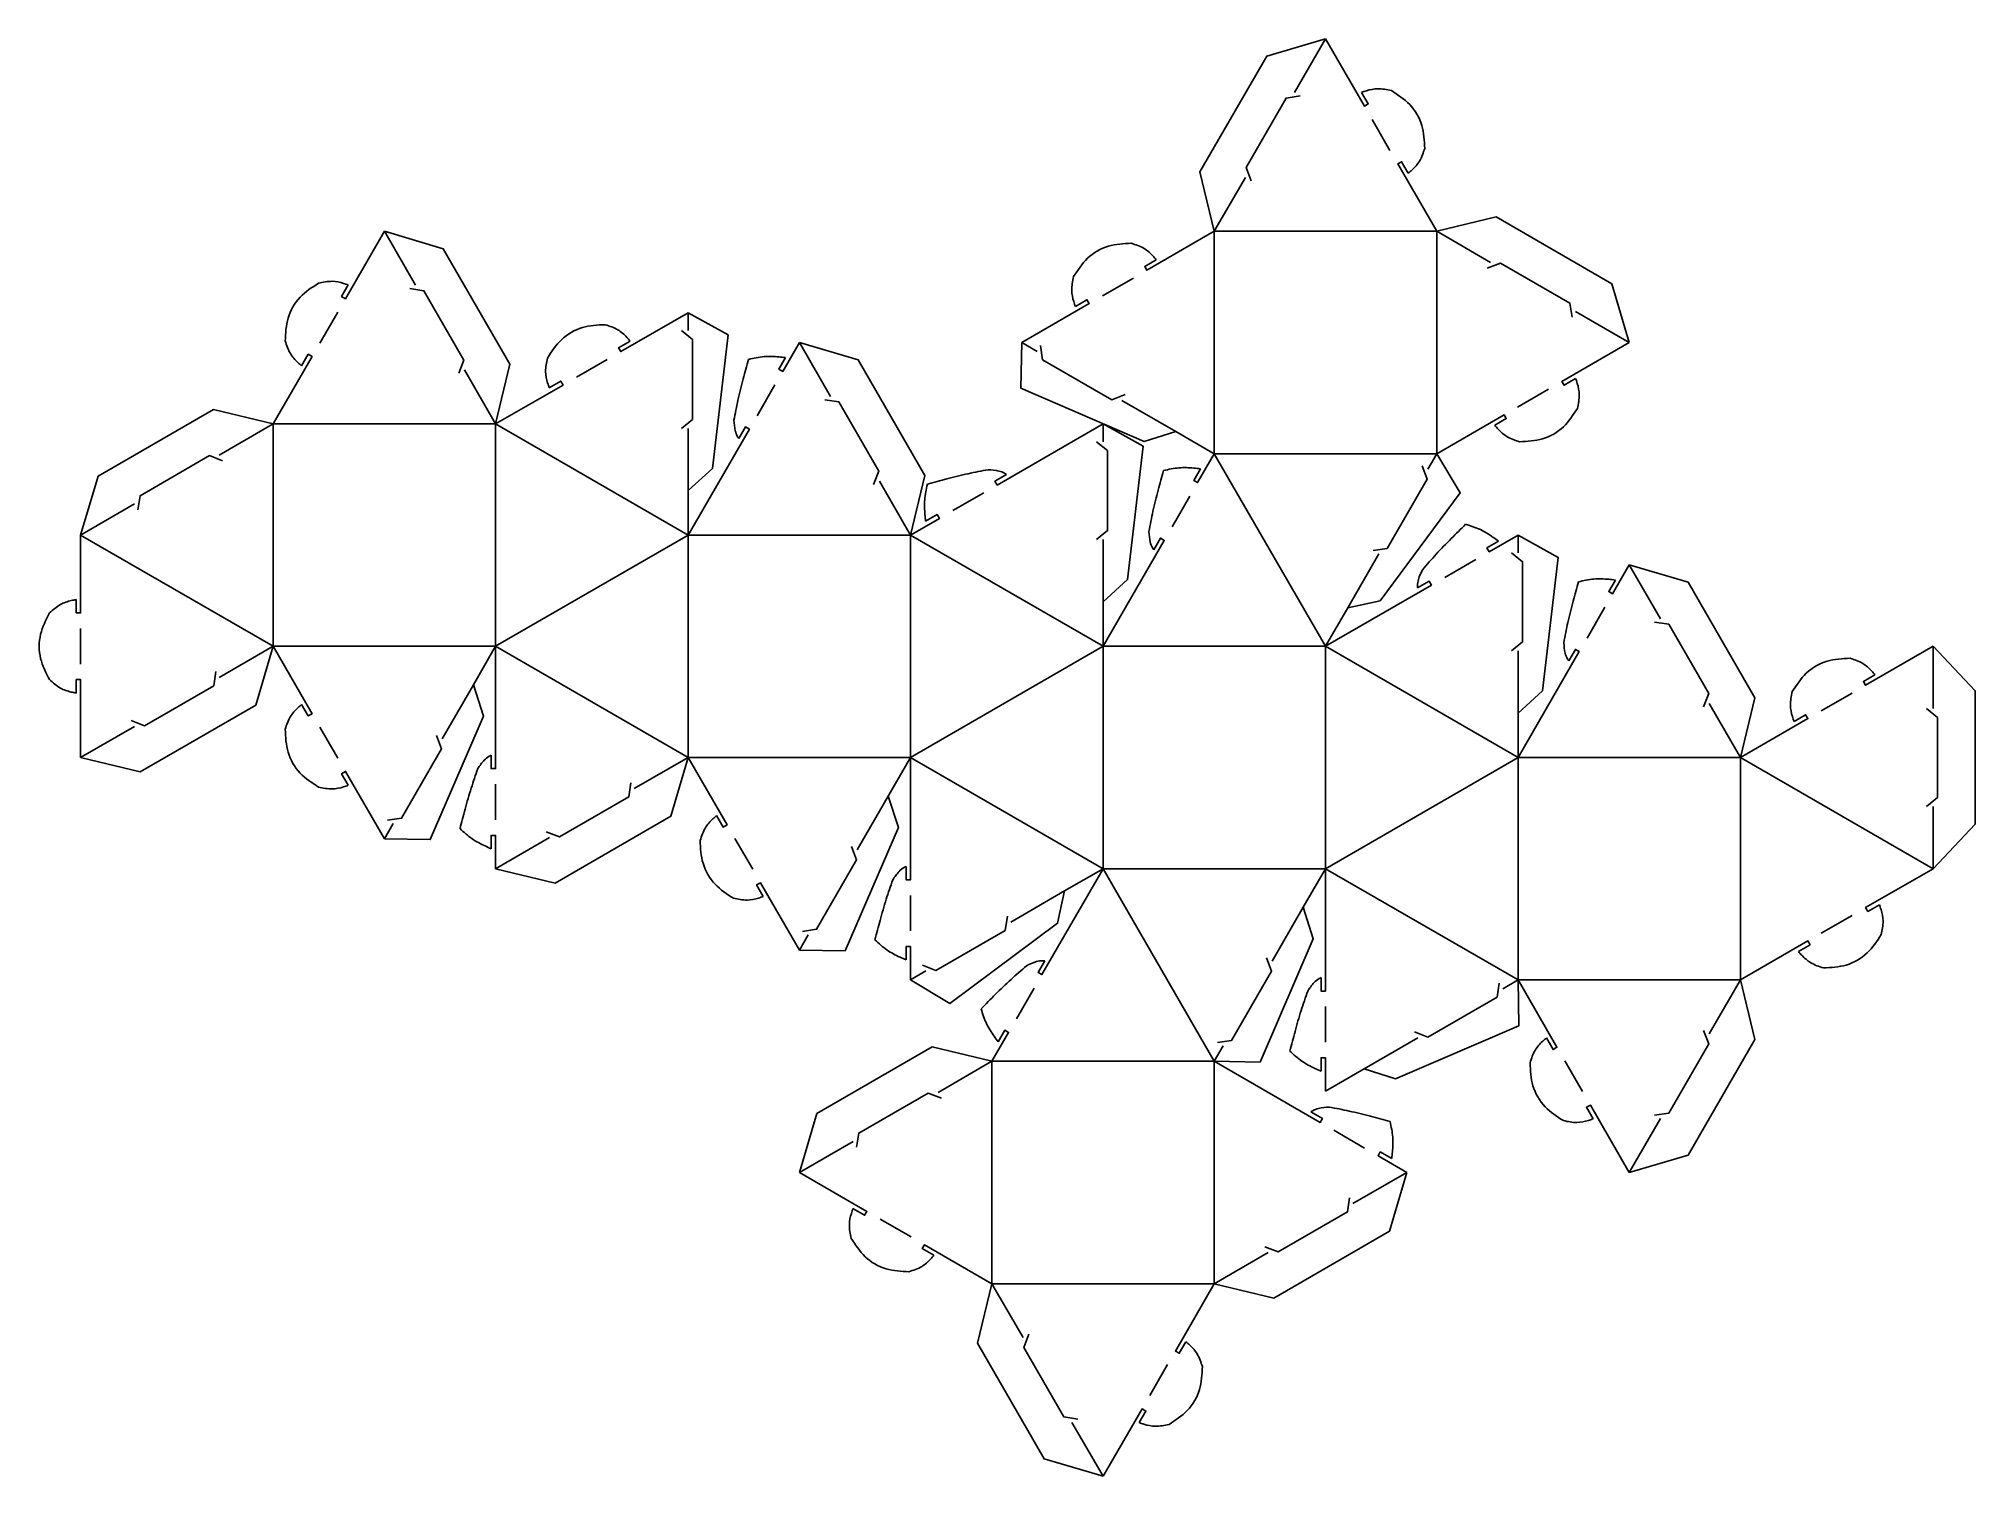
# Model space of a CAD drawing. Extents: x 63 to 211, y 203 to 312.
import ezdxf

# ---------------------------------------------------------------- set-up
doc = ezdxf.new("R2010")
doc.units = 0
doc.layers.get('0').update_dxf_attribs({"linetype": 'CONTINUOUS'})

msp = doc.modelspace()

# ---------------------------------------------------------------- linework, layer by layer
at = {"color": 5}
for points in [[(152.61051, 297.363603), (151.51755, 301.905208), (156.59755, 310.704023), (161.077173, 312.028295)], [(163.825803, 307.944869), (164.333803, 307.064988), (164.04051, 306.895655), (161.077176, 312.028297)], [(155.421116, 301.215717), (155.026549, 302.225638), (158.074546, 307.504927), (159.146449, 307.668181)], [(169.54384, 297.363605), (166.580507, 302.496247), (166.873801, 302.66558), (167.381801, 301.785699)], [(169.543781, 297.363502), (174.085377, 298.456459), (182.884177, 293.37647), (184.208445, 288.896854)], [(86.665824, 293.280166), (86.157824, 292.400283), (86.451118, 292.230949), (89.414457, 297.363604)], [(97.881127, 282.698915), (98.974086, 287.240519), (93.894086, 296.039334), (89.414463, 297.363607)], [(152.610507, 297.363605), (147.47783, 294.400252), (147.308494, 294.693548), (148.188384, 295.201552)], [(173.395888, 294.5529), (174.405806, 294.947468), (179.685086, 291.899474), (179.848341, 290.827575)], [(95.070521, 286.551029), (95.465087, 287.56095), (92.41709, 292.840239), (91.345187, 293.003493)], [(142.029169, 291.645528), (142.909059, 292.153532), (143.078392, 291.860236), (137.945715, 288.896884)], [(108.123657, 289.003552), (107.243781, 288.495555), (107.413112, 288.202262), (112.545732, 291.165582)], [(112.545732, 291.165582), (115.593732, 289.472248), (114.408399, 279.312248), (112.545732, 277.618915), (112.545732, 274.232248)], [(112.037732, 289.810915), (112.884399, 289.133582), (112.884399, 283.037582), (112.037732, 282.360248)], [(80.947774, 282.698875), (83.911113, 287.83153), (83.617819, 288.000864), (83.109819, 287.12098)], [(119.957111, 287.74637), (119.449113, 286.866492), (119.742404, 286.69716), (121.012399, 288.896854)], [(129.479065, 274.232248), (130.572019, 278.773833), (125.492044, 287.57261), (121.012438, 288.896876)], [(137.945732, 288.896853), (137.888201, 285.410528), (147.279724, 281.35704), (149.677535, 282.123493), (152.610487, 280.430153)], [(139.372913, 288.65946), (139.536167, 287.587554), (144.815481, 284.539542), (145.825405, 284.934112)], [(180.12506, 286.1482), (179.245181, 285.640202), (179.075848, 285.933495), (184.208468, 288.896814)], [(97.881104, 282.698954), (103.013724, 285.662274), (102.844391, 285.955567), (101.964513, 285.447569)], [(80.947709, 282.698915), (76.406104, 283.791874), (67.60729, 278.711875), (66.283016, 274.232251)], [(126.668471, 278.084345), (127.063037, 279.094262), (124.015051, 284.373528), (122.943154, 284.536782)], [(169.54384, 280.430187), (174.67646, 283.393506), (174.845794, 283.100214), (173.965915, 282.592216)], [(112.545772, 274.232226), (117.202416, 282.297771), (116.909125, 282.467104), (116.401128, 281.587226)], [(144.14384, 282.698915), (136.078225, 278.04223), (135.908892, 278.335525), (136.788776, 278.843527)], [(144.14384, 282.698914), (147.19184, 281.00558), (146.006507, 270.84558), (144.14384, 269.152247), (144.14384, 265.76558)], [(77.095596, 279.888308), (76.085675, 280.282876), (70.806386, 277.234877), (70.643132, 276.162976)], [(143.63584, 281.344247), (144.482507, 280.666914), (144.482507, 274.570914), (143.63584, 273.89358)], [(151.555219, 279.279702), (151.047221, 278.399824), (151.340512, 278.230492), (152.610507, 280.430186)], [(169.543801, 280.430209), (171.33677, 277.439753), (165.230271, 269.23364), (162.770498, 268.698507), (161.077173, 265.76558)], [(168.426531, 279.511037), (168.821097, 278.501121), (165.773111, 273.221855), (164.701214, 273.058601)], [(130.629578, 275.287513), (131.509465, 275.795515), (131.678799, 275.50222), (129.479085, 274.232215)], [(66.283019, 274.232248), (66.283019, 268.30558), (65.944352, 268.30558), (65.944352, 269.321582)], [(144.14388, 265.765558), (148.800524, 273.831104), (148.507233, 274.000436), (147.999236, 273.120558)], [(174.25263, 273.763543), (173.372752, 273.255546), (173.542085, 272.962253), (175.741779, 274.232247)], [(175.233779, 272.87758), (176.080445, 272.200247), (176.080445, 266.104247), (175.233779, 265.426914)], [(175.741779, 274.232247), (178.789779, 272.538914), (177.604445, 262.378914), (175.741779, 260.68558), (175.741779, 257.298914)], [(183.153157, 270.813035), (182.64516, 269.933158), (182.938451, 269.763825), (184.208445, 271.963519)], [(192.675112, 257.298914), (193.768066, 261.840499), (188.688091, 270.639275), (184.208485, 271.963542)], [(161.077151, 265.76562), (169.142695, 270.422265), (168.973365, 270.715558), (168.093486, 270.20756)], [(189.864517, 261.15101), (190.259084, 262.160928), (187.211098, 267.440194), (186.139201, 267.603448)], [(80.947712, 265.765578), (79.62344, 261.285955), (70.824623, 256.205955), (66.283019, 257.298914)], [(80.947709, 265.76558), (83.911062, 260.632904), (83.617765, 260.463568), (83.109762, 261.343457)], [(89.41446, 251.100806), (92.900785, 251.043275), (96.954272, 260.434798), (96.187822, 262.832609), (97.881161, 265.765561)], [(97.881127, 265.76558), (97.881127, 256.452247), (97.54246, 256.452247), (97.54246, 257.468247)], [(175.741818, 257.298891), (180.398462, 265.364435), (180.105171, 265.533769), (179.597174, 264.65389)], [(202.917775, 263.603532), (202.037888, 263.09553), (202.207224, 262.802236), (207.339887, 265.76558)], [(207.339887, 248.832247), (210.55722, 252.218914), (210.55722, 262.378914), (207.339887, 265.76558)], [(65.944352, 262.20958), (65.944352, 263.22558), (66.283019, 263.22558), (66.283019, 257.298914)], [(76.587598, 263.834853), (76.424344, 262.762951), (71.145056, 259.714953), (70.135135, 260.10952)], [(206.831887, 253.57358), (207.678553, 254.250914), (207.678553, 260.346914), (206.831887, 261.024247)], [(192.675132, 257.29888), (197.807797, 260.262225), (197.638461, 260.555521), (196.758577, 260.047518)], [(89.651854, 252.527987), (90.72376, 252.691241), (93.771771, 257.970555), (93.377202, 258.980478)], [(112.545755, 257.298874), (111.221489, 252.819268), (102.422712, 247.739294), (97.881127, 248.832247)], [(112.545732, 257.298914), (115.509077, 252.166248), (115.215783, 251.996915), (114.70778, 252.876802)], [(121.012399, 242.634139), (124.498724, 242.576608), (128.552211, 251.968131), (127.78576, 254.365942), (129.479099, 257.298894)], [(129.479065, 257.298914), (129.479065, 247.98558), (129.140399, 247.98558), (129.140399, 249.00158)], [(86.665785, 255.184242), (86.157782, 256.064132), (86.451079, 256.233466), (89.414429, 251.100789)], [(108.185661, 255.368158), (108.022407, 254.296261), (102.743141, 251.248275), (101.733223, 251.642842)], [(97.54246, 250.356247), (97.54246, 251.372247), (97.881127, 251.372247), (97.881127, 248.832247)], [(121.249793, 244.06132), (122.321698, 244.224574), (125.369709, 249.503888), (124.97514, 250.513812)], [(118.263794, 246.717604), (117.755791, 247.597488), (118.049088, 247.766822), (121.012433, 242.634159)], [(129.479065, 240.36558), (132.469546, 238.572594), (140.67573, 244.679147), (141.210868, 247.138942), (144.14382, 248.832281)], [(144.14384, 248.832247), (139.487154, 240.766632), (139.19386, 240.935966), (139.701863, 241.81585)], [(152.610507, 234.167472), (156.096832, 234.109941), (160.150319, 243.501464), (159.383868, 245.899275), (161.077207, 248.832227)], [(161.077173, 248.832247), (161.077173, 239.518914), (160.738507, 239.518914), (160.738507, 240.534914)], [(203.256422, 246.083643), (202.376538, 245.57564), (202.207204, 245.868936), (207.339867, 248.832281)], [(130.398243, 241.482859), (131.40817, 241.08829), (136.687481, 244.136301), (136.850738, 245.208206)], [(192.675112, 240.36558), (197.807778, 243.328925), (197.977111, 243.035631), (197.097224, 242.527628)], [(129.140399, 241.88958), (129.140399, 242.90558), (129.479065, 242.90558), (129.479065, 240.36558)], [(152.847901, 235.594653), (153.919806, 235.757908), (156.967817, 241.037221), (156.573248, 242.047145)], [(175.741801, 240.365541), (175.799332, 236.879244), (166.407891, 232.825794), (164.0101, 233.592239), (161.077173, 231.898914)], [(174.314632, 240.12815), (174.151377, 239.056253), (168.872112, 236.008267), (167.862196, 236.402833)], [(175.741779, 240.36558), (178.705123, 235.232915), (178.41183, 235.063582), (177.903827, 235.943469)], [(192.675146, 240.365561), (193.768111, 235.823936), (188.688088, 227.025083), (184.208445, 225.700806)], [(136.145849, 235.656655), (136.653849, 236.536539), (136.947145, 236.367206), (135.67714, 234.167492)], [(189.864526, 236.513431), (190.259098, 235.503504), (187.211084, 230.224193), (186.139178, 230.060939)], [(135.677173, 234.167472), (131.135549, 235.260437), (122.336695, 230.180415), (121.012418, 225.700772)], [(152.610484, 234.167433), (160.676028, 229.510789), (160.845362, 229.80408), (159.965483, 230.312077)], [(160.738507, 233.422914), (160.738507, 234.438914), (161.077173, 234.438914), (161.077173, 231.898914)], [(131.825043, 231.356852), (130.815117, 231.751424), (125.535806, 228.70341), (125.372551, 227.631505)], [(181.459841, 229.784271), (180.951838, 230.664155), (181.245135, 230.833488), (184.208479, 225.700826)], [(166.124628, 226.756094), (165.244752, 227.264091), (165.075418, 226.9708), (167.275112, 225.700806)], [(125.095844, 222.952167), (125.975728, 222.444165), (126.145061, 222.737461), (121.012399, 225.700806)], [(152.610507, 217.234139), (157.152092, 216.141186), (165.950869, 221.22116), (167.275135, 225.700766)], [(156.462603, 220.044734), (157.472521, 219.650167), (162.751787, 222.698153), (162.915041, 223.77005)], [(135.677154, 217.234105), (130.544488, 220.19745), (130.375155, 219.904156), (131.255042, 219.396153)], [(135.677173, 217.234139), (134.58422, 212.692554), (139.664194, 203.893777), (144.143801, 202.569511)], [(152.610467, 217.234162), (149.647148, 212.101541), (149.940439, 211.932208), (150.448439, 212.812087)], [(138.487768, 213.382043), (138.093202, 212.372125), (141.141188, 207.092859), (142.213084, 206.929605)], [(146.892456, 206.652942), (147.400453, 207.532821), (147.107159, 207.702154), (144.14384, 202.569534)]]:
    msp.add_lwpolyline(points, dxfattribs=at)
at = {"color": 1}
for points in [[(161.077173, 312.028295), (158.706507, 307.922181)], [(165.98784, 303.522776), (164.633176, 305.869126)], [(152.61051, 297.363603), (154.981176, 301.469717)], [(89.414463, 297.363607), (91.78513, 293.257493)], [(152.610563, 297.363464), (152.610563, 280.43013)], [(152.610563, 297.363464), (169.543897, 297.363464)], [(169.543781, 297.363502), (173.649888, 294.99284)], [(169.543897, 297.363464), (169.543897, 280.43013)], [(146.451295, 293.807582), (144.104927, 292.452906)], [(84.503782, 288.858061), (85.858452, 291.204418)], [(112.545732, 291.165582), (112.545732, 289.810915)], [(184.208445, 288.896854), (180.102341, 291.267515)], [(104.040249, 286.254938), (106.386588, 287.609598)], [(121.012438, 288.896876), (123.383094, 284.79078)], [(137.945732, 288.896853), (139.118913, 288.219517)], [(97.881127, 282.698915), (95.51046, 286.805029)], [(117.79508, 283.324295), (119.149741, 285.670636)], [(175.702984, 283.98617), (178.049324, 285.340831)], [(149.677535, 282.123493), (145.571405, 284.494169)], [(80.947709, 282.698915), (76.841596, 280.328249)], [(80.94785, 282.698915), (80.94785, 265.76558)], [(80.94785, 282.698915), (97.881183, 282.698915)], [(97.881183, 282.698915), (97.881183, 265.76558)], [(97.881183, 282.698915), (112.545732, 274.232248)], [(112.545732, 277.618915), (112.545732, 282.360248)], [(144.14384, 282.698914), (144.14384, 281.344247)], [(152.610563, 280.43013), (161.07723, 265.76558)], [(152.610563, 280.43013), (169.543897, 280.43013)], [(169.543801, 280.430209), (168.86647, 279.257039)], [(129.479065, 274.232248), (127.10841, 278.338344)], [(135.051693, 277.449561), (132.705331, 276.094889)], [(66.283016, 274.232251), (70.389132, 276.602917)], [(149.393188, 274.857627), (150.747849, 277.203968)], [(66.283019, 274.232248), (80.94785, 265.76558)], [(97.881183, 265.76558), (112.545732, 274.232248)], [(112.545732, 274.232248), (112.545732, 257.298914)], [(112.545732, 274.232248), (129.479065, 274.232248)], [(129.479065, 274.232248), (129.479065, 257.298914)], [(129.479065, 274.232248), (144.143897, 265.76558)], [(144.14384, 269.152247), (144.14384, 273.89358)], [(175.741779, 274.232247), (175.741779, 272.87758)], [(162.770498, 268.698507), (165.141154, 272.804602)], [(170.169219, 271.014929), (172.515561, 272.369589)], [(184.208485, 271.963542), (186.57914, 267.857445)], [(180.991126, 266.39096), (182.345787, 268.737301)], [(66.283019, 267.120247), (66.283019, 264.410914)], [(80.947712, 265.765578), (76.841598, 263.394911)], [(80.94785, 265.76558), (97.881183, 265.76558)], [(97.881183, 265.76558), (112.545732, 257.298914)], [(129.479065, 257.298914), (144.143897, 265.76558)], [(144.143897, 265.76558), (144.143897, 248.832247)], [(144.143897, 265.76558), (161.07723, 265.76558)], [(161.07723, 265.76558), (161.07723, 248.832247)], [(161.07723, 265.76558), (175.741779, 257.298914)], [(207.339887, 265.76558), (207.339887, 261.024247)], [(175.741779, 260.68558), (175.741779, 265.426914)], [(96.187822, 262.832609), (93.817144, 258.726478)], [(192.675112, 257.298914), (190.304457, 261.40501)], [(198.83433, 260.854894), (201.180689, 262.209566)], [(66.283019, 257.298914), (70.389135, 259.66958)], [(84.503731, 259.606368), (85.858406, 257.260001)], [(112.545755, 257.298874), (108.439658, 254.928219)], [(112.545732, 257.298914), (129.479065, 257.298914)], [(129.479065, 257.298914), (144.143897, 248.832247)], [(161.07723, 248.832247), (175.741779, 257.298914)], [(175.741779, 257.298914), (175.741779, 240.36558)], [(175.741779, 257.298914), (192.675112, 257.298914)], [(192.675112, 257.298914), (192.675112, 240.36558)], [(192.675112, 257.298914), (207.339943, 248.832247)], [(97.881127, 255.266914), (97.881127, 252.55758)], [(127.78576, 254.365942), (125.415082, 250.259812)], [(89.41446, 251.100806), (90.091796, 252.273987)], [(207.339887, 248.832247), (207.339887, 253.57358)], [(97.881127, 248.832247), (101.987223, 251.202903)], [(116.101746, 251.139716), (117.456418, 248.793357)], [(144.143897, 248.832247), (152.610563, 234.167416)], [(144.143897, 248.832247), (161.07723, 248.832247)], [(161.07723, 248.832247), (175.741779, 240.36558)], [(129.479065, 246.800247), (129.479065, 244.090914)], [(141.210868, 247.138942), (137.104738, 244.768264)], [(159.383868, 245.899275), (157.01319, 241.793145)], [(198.83431, 243.921595), (201.180669, 245.276267)], [(121.012399, 242.634139), (121.689735, 243.80732)], [(129.479065, 240.36558), (130.652246, 241.042917)], [(138.894487, 239.7401), (137.539815, 237.393738)], [(175.741801, 240.365541), (174.568632, 239.68821)], [(175.741779, 240.36558), (192.675112, 240.36558)], [(192.675146, 240.365561), (190.304471, 236.259431)], [(161.077173, 238.33358), (161.077173, 235.624247)], [(164.0101, 233.592239), (168.116194, 235.962894)], [(152.610507, 234.167472), (153.287843, 235.340653)], [(135.677173, 234.167472), (131.571043, 231.796797)], [(135.67723, 234.167416), (135.67723, 217.234083)], [(135.67723, 234.167416), (152.610563, 234.167416)], [(152.610563, 234.167416), (152.610563, 217.234083)], [(179.297793, 234.206382), (180.652465, 231.860024)], [(161.702552, 228.918125), (164.048894, 227.563464)], [(184.208445, 225.700806), (186.579121, 229.806936)], [(121.012418, 225.700772), (125.118549, 228.071447)], [(167.275135, 225.700766), (163.169038, 223.330111)], [(129.517956, 220.790119), (127.171597, 222.144792)], [(152.610507, 217.234139), (156.716603, 219.604795)], [(135.677173, 217.234139), (138.047829, 213.128043)], [(135.67723, 217.234083), (152.610563, 217.234083)], [(149.054484, 211.075017), (147.699823, 208.728678)], [(144.143801, 202.569511), (141.773145, 206.675608)]]:
    msp.add_lwpolyline(points, dxfattribs=at)
at = {"color": 5}
for points, knots in [([(166.093566, 308.080988), (165.74867, 308.154091), (165.113379, 308.288745), (164.343023, 308.127841), (163.946213, 307.987466), (163.825803, 307.944869)], [0, 0, 0, 0, 1.046212, 1.927098, 2.310847, 2.310847, 2.310847, 2.310847]), ([(168.633563, 303.68158), (168.604787, 304.2706), (168.545763, 305.478771), (167.606078, 307.106353), (166.589284, 307.761556), (166.093566, 308.080988)], [0, 0, 0, 0, 1.754121, 3.597972, 5.352094, 5.352094, 5.352094, 5.352094]), ([(167.381801, 301.785699), (167.478895, 301.868679), (167.798868, 302.142138), (168.323393, 302.728834), (168.524424, 303.34634), (168.633563, 303.68158)], [0, 0, 0, 0, 0.383748, 1.264635, 2.310846, 2.310846, 2.310846, 2.310846]), ([(146.292488, 296.453323), (145.703464, 296.424546), (144.495285, 296.36552), (142.867692, 295.425829), (142.212484, 294.409028), (141.89305, 293.913307)], [0, 0, 0, 0, 1.754133, 3.597997, 5.352131, 5.352131, 5.352131, 5.352131]), ([(148.188384, 295.201552), (148.105403, 295.298647), (147.831942, 295.618622), (147.245241, 296.143151), (146.627731, 296.344184), (146.292488, 296.453323)], [0, 0, 0, 0, 0.383751, 1.264645, 2.310864, 2.310864, 2.310864, 2.310864]), ([(84.398056, 293.416285), (84.742953, 293.489388), (85.378246, 293.624043), (86.148604, 293.463139), (86.545414, 293.322763), (86.665824, 293.280166)], [0, 0, 0, 0, 1.046214, 1.927103, 2.310852, 2.310852, 2.310852, 2.310852]), ([(141.89305, 293.913307), (141.819947, 293.568408), (141.685292, 292.933113), (141.846196, 292.162751), (141.986572, 291.765939), (142.029169, 291.645528)], [0, 0, 0, 0, 1.046219, 1.927111, 2.310862, 2.310862, 2.310862, 2.310862]), ([(81.85805, 289.016866), (81.886828, 289.605888), (81.945854, 290.814062), (82.885541, 292.441647), (83.902337, 293.096852), (84.398056, 293.416285)], [0, 0, 0, 0, 1.754126, 3.597982, 5.352107, 5.352107, 5.352107, 5.352107]), ([(101.828397, 287.715322), (102.147827, 288.211038), (102.803027, 289.227827), (104.430601, 290.167508), (105.638767, 290.226533), (106.227784, 290.25531)], [0, 0, 0, 0, 1.754114, 3.597957, 5.35207, 5.35207, 5.35207, 5.35207]), ([(106.227784, 290.25531), (106.563023, 290.146172), (107.180526, 289.945141), (107.76722, 289.420618), (108.040677, 289.100646), (108.123657, 289.003552)], [0, 0, 0, 0, 1.046207, 1.92709, 2.310837, 2.310837, 2.310837, 2.310837]), ([(83.109819, 287.12098), (83.012724, 287.203961), (82.69275, 287.47742), (82.168223, 288.064118), (81.96719, 288.681625), (81.85805, 289.016866)], [0, 0, 0, 0, 0.383749, 1.264639, 2.310853, 2.310853, 2.310853, 2.310853]), ([(101.964513, 285.447569), (101.921917, 285.567978), (101.781542, 285.964786), (101.62064, 286.735139), (101.755294, 287.370427), (101.828397, 287.715322)], [0, 0, 0, 0, 0.383746, 1.264629, 2.310836, 2.310836, 2.310836, 2.310836]), ([(116.029246, 282.975101), (116.127328, 283.488838), (116.329524, 284.547905), (116.718221, 286.090549), (117.004626, 287.118561), (117.142065, 287.611881)], [0, 0, 0, 0, 1.568759, 3.23399, 4.770372, 4.770372, 4.770372, 4.770372]), ([(117.142065, 287.611881), (117.53304, 287.700659), (118.29341, 287.873316), (119.246234, 287.825139), (119.7889, 287.765009), (119.957111, 287.74637)], [0, 0, 0, 0, 1.197279, 2.328478, 2.836631, 2.836631, 2.836631, 2.836631]), ([(180.261175, 283.880447), (180.334278, 284.225341), (180.468932, 284.86063), (180.30803, 285.630983), (180.167656, 286.02779), (180.12506, 286.1482)], [0, 0, 0, 0, 1.046207, 1.92709, 2.310836, 2.310836, 2.310836, 2.310836]), ([(175.861788, 281.340459), (176.450805, 281.369235), (177.658971, 281.428261), (179.286545, 282.367942), (179.941745, 283.384731), (180.261175, 283.880447)], [0, 0, 0, 0, 1.754113, 3.597956, 5.35207, 5.35207, 5.35207, 5.35207]), ([(116.401128, 281.587226), (116.369104, 281.63337), (116.245378, 281.811648), (116.080302, 282.27772), (116.048895, 282.706712), (116.029246, 282.975101)], [0, 0, 0, 0, 0.168284, 0.650176, 1.455482, 1.455482, 1.455482, 1.455482]), ([(173.965915, 282.592216), (174.048895, 282.495122), (174.322352, 282.17515), (174.909046, 281.650628), (175.526549, 281.449597), (175.861788, 281.340459)], [0, 0, 0, 0, 0.383747, 1.264629, 2.310837, 2.310837, 2.310837, 2.310837]), ([(135.400889, 279.21541), (134.887148, 279.117327), (133.828072, 278.915129), (132.285414, 278.52643), (131.257393, 278.240022), (130.764068, 278.102581)], [0, 0, 0, 0, 1.568773, 3.234018, 4.770414, 4.770414, 4.770414, 4.770414]), ([(136.788776, 278.843527), (136.742632, 278.875551), (136.564352, 278.999278), (136.098276, 279.164355), (135.669281, 279.195762), (135.400889, 279.21541)], [0, 0, 0, 0, 0.168285, 0.650182, 1.455494, 1.455494, 1.455494, 1.455494]), ([(147.627354, 274.508433), (147.725436, 275.022171), (147.927632, 276.081237), (148.316329, 277.623881), (148.602734, 278.651893), (148.740173, 279.145213)], [0, 0, 0, 0, 1.568759, 3.23399, 4.770372, 4.770372, 4.770372, 4.770372]), ([(148.740173, 279.145213), (149.131148, 279.233992), (149.891518, 279.406648), (150.844342, 279.358471), (151.387008, 279.298341), (151.555219, 279.279702)], [0, 0, 0, 0, 1.197279, 2.328478, 2.836631, 2.836631, 2.836631, 2.836631]), ([(130.764068, 278.102581), (130.675289, 277.711604), (130.502631, 276.951227), (130.550808, 275.998395), (130.610939, 275.455725), (130.629578, 275.287513)], [0, 0, 0, 0, 1.19729, 2.328498, 2.836655, 2.836655, 2.836655, 2.836655]), ([(147.999236, 273.120558), (147.967212, 273.166702), (147.843486, 273.34498), (147.67841, 273.811052), (147.647003, 274.240044), (147.627354, 274.508433)], [0, 0, 0, 0, 0.168284, 0.650176, 1.455482, 1.455482, 1.455482, 1.455482]), ([(168.465367, 271.595435), (168.807177, 271.991303), (169.511817, 272.807384), (170.619759, 273.949004), (171.381799, 274.696087), (171.747485, 275.054595)], [0, 0, 0, 0, 1.568759, 3.233989, 4.770371, 4.770371, 4.770371, 4.770371]), ([(171.747485, 275.054595), (172.130468, 274.935992), (172.875296, 274.705332), (173.676378, 274.187197), (174.116275, 273.86379), (174.25263, 273.763543)], [0, 0, 0, 0, 1.19728, 2.328479, 2.836632, 2.836632, 2.836632, 2.836632]), ([(168.093486, 270.20756), (168.088824, 270.263533), (168.070814, 270.47979), (168.160891, 270.965958), (168.348189, 271.353179), (168.465367, 271.595435)], [0, 0, 0, 0, 0.168284, 0.650176, 1.455482, 1.455482, 1.455482, 1.455482]), ([(179.225293, 266.041766), (179.323375, 266.555503), (179.525571, 267.61457), (179.914268, 269.157214), (180.200673, 270.185227), (180.338112, 270.678547)], [0, 0, 0, 0, 1.56876, 3.23399, 4.770373, 4.770373, 4.770373, 4.770373]), ([(180.338112, 270.678547), (180.729086, 270.767325), (181.489456, 270.939982), (182.442281, 270.891805), (182.984946, 270.831674), (183.153157, 270.813035)], [0, 0, 0, 0, 1.197279, 2.328478, 2.836631, 2.836631, 2.836631, 2.836631]), ([(65.944352, 269.321582), (65.818776, 269.298266), (65.404941, 269.22143), (64.657341, 268.975599), (64.174489, 268.541338), (63.912352, 268.30558)], [0, 0, 0, 0, 0.383748, 1.264636, 2.310848, 2.310848, 2.310848, 2.310848]), ([(63.912352, 268.30558), (63.642763, 267.781085), (63.089796, 266.705266), (63.089796, 264.825895), (63.642763, 263.750075), (63.912352, 263.22558)], [0, 0, 0, 0, 1.754122, 3.597974, 5.352096, 5.352096, 5.352096, 5.352096]), ([(179.597174, 264.65389), (179.56515, 264.700034), (179.441424, 264.878312), (179.276348, 265.344384), (179.244942, 265.773377), (179.225293, 266.041766)], [0, 0, 0, 0, 0.168284, 0.650177, 1.455482, 1.455482, 1.455482, 1.455482]), ([(196.622458, 262.31529), (196.941891, 262.81101), (197.597097, 263.827809), (199.224686, 264.767497), (200.432862, 264.826524), (201.021885, 264.855301)], [0, 0, 0, 0, 1.754129, 3.597989, 5.352118, 5.352118, 5.352118, 5.352118]), ([(201.021885, 264.855301), (201.357127, 264.746162), (201.974635, 264.54513), (202.561334, 264.020602), (202.834795, 263.700628), (202.917775, 263.603532)], [0, 0, 0, 0, 1.046216, 1.927107, 2.310857, 2.310857, 2.310857, 2.310857]), ([(63.912352, 263.22558), (64.17449, 262.989823), (64.657341, 262.555563), (65.404941, 262.309732), (65.818776, 262.232896), (65.944352, 262.20958)], [0, 0, 0, 0, 1.046212, 1.927099, 2.310847, 2.310847, 2.310847, 2.310847]), ([(83.109762, 261.343457), (83.012667, 261.260477), (82.692691, 260.987016), (82.168163, 260.400315), (81.967131, 259.782805), (81.857991, 259.447562)], [0, 0, 0, 0, 0.383751, 1.264645, 2.310863, 2.310863, 2.310863, 2.310863]), ([(196.758577, 260.047518), (196.71598, 260.167929), (196.575604, 260.56474), (196.4147, 261.335099), (196.549355, 261.970392), (196.622458, 262.31529)], [0, 0, 0, 0, 0.38375, 1.26464, 2.310855, 2.310855, 2.310855, 2.310855]), ([(81.857991, 259.447562), (81.886768, 258.858538), (81.945794, 257.650359), (82.885485, 256.022766), (83.902286, 255.367558), (84.398008, 255.048124)], [0, 0, 0, 0, 1.754133, 3.597997, 5.352132, 5.352132, 5.352132, 5.352132]), ([(97.54246, 257.468247), (97.491655, 257.444297), (97.295365, 257.351766), (96.919367, 257.030673), (96.677671, 256.674856), (96.52646, 256.452247)], [0, 0, 0, 0, 0.168285, 0.650179, 1.455488, 1.455488, 1.455488, 1.455488]), ([(84.398008, 255.048124), (84.742906, 254.97502), (85.378201, 254.840366), (86.148562, 255.00127), (86.545374, 255.141646), (86.665785, 255.184242)], [0, 0, 0, 0, 1.046218, 1.92711, 2.310861, 2.310861, 2.310861, 2.310861]), ([(96.52646, 256.452247), (96.354532, 255.958294), (96.000104, 254.940013), (95.565401, 253.409689), (95.299428, 252.376197), (95.171793, 251.880247)], [0, 0, 0, 0, 1.568766, 3.234005, 4.770394, 4.770394, 4.770394, 4.770394]), ([(114.70778, 252.876802), (114.610685, 252.793822), (114.29071, 252.520361), (113.766183, 251.933662), (113.565151, 251.316154), (113.456012, 250.980912)], [0, 0, 0, 0, 0.38375, 1.264641, 2.310857, 2.310857, 2.310857, 2.310857]), ([(95.171793, 251.880247), (95.465999, 251.607874), (96.038173, 251.078162), (96.887436, 250.64347), (97.387465, 250.424211), (97.54246, 250.356247)], [0, 0, 0, 0, 1.197285, 2.328489, 2.836644, 2.836644, 2.836644, 2.836644]), ([(113.456012, 250.980912), (113.484788, 250.391889), (113.543813, 249.183713), (114.483503, 247.556124), (115.500302, 246.900918), (115.996023, 246.581485)], [0, 0, 0, 0, 1.75413, 3.597989, 5.352119, 5.352119, 5.352119, 5.352119]), ([(128.124399, 247.98558), (127.952471, 247.491628), (127.598043, 246.473346), (127.16334, 244.943022), (126.897367, 243.90953), (126.769732, 243.41358)], [0, 0, 0, 0, 1.568766, 3.234005, 4.770394, 4.770394, 4.770394, 4.770394]), ([(129.140399, 249.00158), (129.089593, 248.977631), (128.893303, 248.8851), (128.517306, 248.564006), (128.27561, 248.208189), (128.124399, 247.98558)], [0, 0, 0, 0, 0.168285, 0.650179, 1.455488, 1.455488, 1.455488, 1.455488]), ([(115.996023, 246.581485), (116.34092, 246.508382), (116.976214, 246.373727), (117.746573, 246.534631), (118.143384, 246.675007), (118.263794, 246.717604)], [0, 0, 0, 0, 1.046215, 1.927105, 2.310855, 2.310855, 2.310855, 2.310855]), ([(203.39254, 243.815871), (203.465644, 244.160769), (203.600299, 244.796062), (203.439394, 245.566421), (203.299018, 245.963232), (203.256422, 246.083643)], [0, 0, 0, 0, 1.046215, 1.927105, 2.310855, 2.310855, 2.310855, 2.310855]), ([(126.769732, 243.41358), (127.063938, 243.141208), (127.636112, 242.611495), (128.485375, 242.176804), (128.985404, 241.957545), (129.140399, 241.88958)], [0, 0, 0, 0, 1.197285, 2.328489, 2.836644, 2.836644, 2.836644, 2.836644]), ([(198.993114, 241.27586), (199.582137, 241.304637), (200.790313, 241.363662), (202.417902, 242.303352), (203.073108, 243.320151), (203.39254, 243.815871)], [0, 0, 0, 0, 1.75413, 3.597989, 5.352119, 5.352119, 5.352119, 5.352119]), ([(197.097224, 242.527628), (197.180204, 242.430533), (197.453665, 242.110559), (198.040363, 241.586031), (198.657872, 241.384999), (198.993114, 241.27586)], [0, 0, 0, 0, 0.38375, 1.264641, 2.310857, 2.310857, 2.310857, 2.310857]), ([(138.313976, 241.443969), (137.918103, 241.102155), (137.102015, 240.397509), (135.960385, 239.289557), (135.213297, 238.527509), (134.854786, 238.16182)], [0, 0, 0, 0, 1.568774, 3.234018, 4.770413, 4.770413, 4.770413, 4.770413]), ([(139.701863, 241.81585), (139.645889, 241.820512), (139.42963, 241.838523), (138.943458, 241.748447), (138.556233, 241.561148), (138.313976, 241.443969)], [0, 0, 0, 0, 0.168286, 0.650182, 1.455494, 1.455494, 1.455494, 1.455494]), ([(160.738507, 240.534914), (160.687701, 240.510964), (160.491411, 240.418433), (160.115414, 240.097339), (159.873718, 239.741522), (159.722507, 239.518914)], [0, 0, 0, 0, 0.168285, 0.650179, 1.455488, 1.455488, 1.455488, 1.455488]), ([(159.722507, 239.518914), (159.550579, 239.024961), (159.196151, 238.00668), (158.761448, 236.476356), (158.495475, 235.442864), (158.36784, 234.946914)], [0, 0, 0, 0, 1.568766, 3.234005, 4.770394, 4.770394, 4.770394, 4.770394]), ([(134.854786, 238.16182), (134.97339, 237.778834), (135.204052, 237.034), (135.722191, 236.232911), (136.045601, 235.793011), (136.145849, 235.656655)], [0, 0, 0, 0, 1.19729, 2.328497, 2.836654, 2.836654, 2.836654, 2.836654]), ([(158.36784, 234.946914), (158.662046, 234.674541), (159.23422, 234.144829), (160.083483, 233.710137), (160.583512, 233.490878), (160.738507, 233.422914)], [0, 0, 0, 0, 1.197285, 2.328489, 2.836644, 2.836644, 2.836644, 2.836644]), ([(177.903827, 235.943469), (177.806732, 235.860488), (177.486757, 235.587028), (176.96223, 235.000329), (176.761198, 234.382821), (176.652058, 234.047579)], [0, 0, 0, 0, 0.38375, 1.264641, 2.310857, 2.310857, 2.310857, 2.310857]), ([(176.652058, 234.047579), (176.680835, 233.458556), (176.73986, 232.250379), (177.67955, 230.62279), (178.696349, 229.967585), (179.19207, 229.648152)], [0, 0, 0, 0, 1.75413, 3.597989, 5.352119, 5.352119, 5.352119, 5.352119]), ([(159.965483, 230.312077), (160.011627, 230.344101), (160.189905, 230.467827), (160.655977, 230.632903), (161.08497, 230.66431), (161.353359, 230.683958)], [0, 0, 0, 0, 0.168284, 0.650177, 1.455482, 1.455482, 1.455482, 1.455482]), ([(161.353359, 230.683958), (161.867096, 230.585876), (162.926163, 230.38368), (164.468807, 229.994983), (165.49682, 229.708579), (165.99014, 229.571139)], [0, 0, 0, 0, 1.56876, 3.233991, 4.770373, 4.770373, 4.770373, 4.770373]), ([(165.99014, 229.571139), (166.078918, 229.180165), (166.251575, 228.419795), (166.203397, 227.46697), (166.143266, 226.924305), (166.124628, 226.756094)], [0, 0, 0, 0, 1.197279, 2.328478, 2.836631, 2.836631, 2.836631, 2.836631]), ([(179.19207, 229.648152), (179.536967, 229.575049), (180.172261, 229.440394), (180.94262, 229.601298), (181.33943, 229.741674), (181.459841, 229.784271)], [0, 0, 0, 0, 1.046215, 1.927105, 2.310855, 2.310855, 2.310855, 2.310855]), ([(124.959725, 220.684396), (124.886622, 221.029294), (124.751967, 221.664587), (124.912871, 222.434946), (125.053247, 222.831757), (125.095844, 222.952167)], [0, 0, 0, 0, 1.046215, 1.927105, 2.310855, 2.310855, 2.310855, 2.310855]), ([(129.359152, 218.144385), (128.770129, 218.173161), (127.561953, 218.232187), (125.934363, 219.171876), (125.279158, 220.188675), (124.959725, 220.684396)], [0, 0, 0, 0, 1.75413, 3.597989, 5.352119, 5.352119, 5.352119, 5.352119]), ([(131.255042, 219.396153), (131.172061, 219.299058), (130.898601, 218.979083), (130.311902, 218.454556), (129.694394, 218.253524), (129.359152, 218.144385)], [0, 0, 0, 0, 0.38375, 1.264641, 2.310857, 2.310857, 2.310857, 2.310857]), ([(150.448439, 212.812087), (150.545533, 212.729107), (150.865505, 212.455649), (151.390027, 211.868956), (151.591058, 211.251453), (151.700196, 210.916214)], [0, 0, 0, 0, 0.383746, 1.264629, 2.310836, 2.310836, 2.310836, 2.310836]), ([(151.700196, 210.916214), (151.67142, 210.327196), (151.612394, 209.119031), (150.672713, 207.491457), (149.655924, 206.836257), (149.160207, 206.516826)], [0, 0, 0, 0, 1.754113, 3.597956, 5.35207, 5.35207, 5.35207, 5.35207]), ([(149.160207, 206.516826), (148.815313, 206.443723), (148.180025, 206.309069), (147.409673, 206.469972), (147.012865, 206.610346), (146.892456, 206.652942)], [0, 0, 0, 0, 1.046206, 1.927089, 2.310835, 2.310835, 2.310835, 2.310835])]:
    msp.add_open_spline(points, degree=3, knots=knots, dxfattribs=at)

doc.saveas('drawing.dxf')
